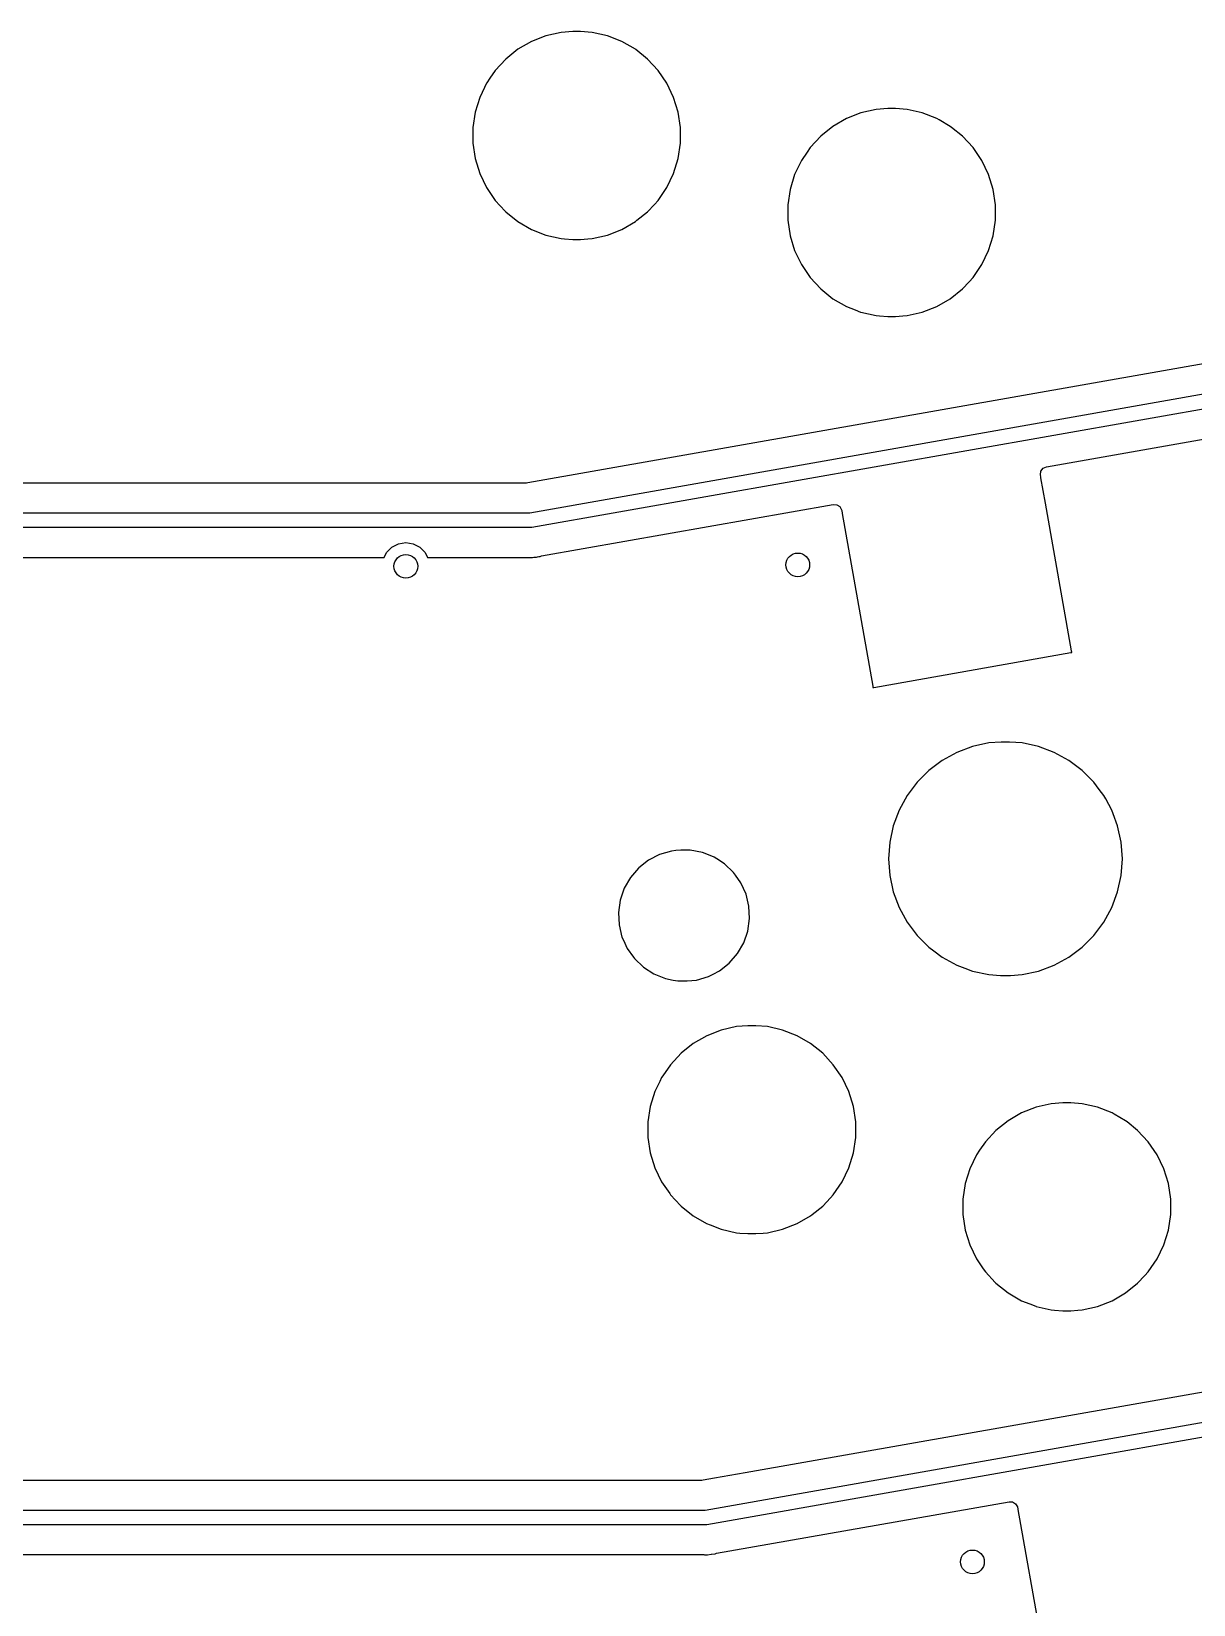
# Model space of a CAD drawing. Extents: x 1.95 to 9.87, y -5.96 to -1.39.
# Drawn here: x 5.842 to 6.613, y -4.372 to -3.329 of the extents above; entities that cross this region are included whole.
import ezdxf

# ---------------------------------------------------------------- set-up
doc = ezdxf.new("R2010")
doc.units = 0
doc.header["$MEASUREMENT"] = 0
doc.layers.add('BLACK', color=7, linetype='CONTINUOUS')

msp = doc.modelspace()

# ---------------------------------------------------------------- linework, layer by layer
at = {"layer": 'BLACK', "linetype": 'CONTINUOUS'}
for p, q in [((6.17368, -3.33552), (6.16474, -3.34069)), ((6.1833, -3.33175), (6.17368, -3.33552)), ((6.19337, -3.32945), (6.1833, -3.33175)), ((6.20109, -3.32887), (6.19337, -3.32945)), ((6.20625, -3.32887), (6.20109, -3.32887)), ((6.20109, -3.32887), (6.20109, -3.32887)), ((6.21397, -3.32945), (6.20625, -3.32887)), ((6.20625, -3.32887), (6.20625, -3.32887)), ((6.22404, -3.33175), (6.21397, -3.32945)), ((6.23366, -3.33552), (6.22404, -3.33175)), ((6.2426, -3.34069), (6.23366, -3.33552)), ((6.15666, -3.34713), (6.14964, -3.3547)), ((6.16474, -3.34069), (6.15666, -3.34713)), ((6.24282, -3.34086), (6.2426, -3.34069)), ((6.25068, -3.34713), (6.24282, -3.34086)), ((6.2577, -3.3547), (6.25068, -3.34713)), ((6.25068, -3.34713), (6.25068, -3.34713)), ((6.25068, -3.34713), (6.25068, -3.34713)), ((6.14964, -3.3547), (6.14611, -3.35987)), ((6.26352, -3.36323), (6.2577, -3.3547)), ((6.2577, -3.3547), (6.2577, -3.3547)), ((6.2577, -3.3547), (6.2577, -3.3547)), ((6.14252, -3.36593), (6.13934, -3.37254)), ((6.14382, -3.36323), (6.14252, -3.36593)), ((6.14407, -3.36286), (6.14382, -3.36323)), ((6.14611, -3.35987), (6.14407, -3.36286)), ((6.268, -3.37254), (6.26352, -3.36323)), ((6.13934, -3.37254), (6.13629, -3.38241)), ((6.27105, -3.38241), (6.268, -3.37254)), ((6.13629, -3.38241), (6.13475, -3.39262)), ((6.27259, -3.39262), (6.27105, -3.38241)), ((6.38258, -3.38664), (6.37364, -3.3918)), ((6.3922, -3.38286), (6.38258, -3.38664)), ((6.40227, -3.38057), (6.3922, -3.38286)), ((6.40999, -3.37999), (6.40227, -3.38057)), ((6.41515, -3.37999), (6.40999, -3.37999)), ((6.40999, -3.37999), (6.40999, -3.37999)), ((6.42287, -3.38057), (6.41515, -3.37999)), ((6.41515, -3.37999), (6.41515, -3.37999)), ((6.43294, -3.38286), (6.42287, -3.38057)), ((6.44256, -3.38664), (6.43294, -3.38286)), ((6.44405, -3.3875), (6.44256, -3.38664)), ((6.44256, -3.38664), (6.44256, -3.38664)), ((6.44256, -3.38664), (6.44256, -3.38664)), ((6.4515, -3.3918), (6.44405, -3.3875)), ((6.13475, -3.39262), (6.13475, -3.40295)), ((6.27259, -3.40295), (6.27259, -3.39262)), ((6.36556, -3.39824), (6.35854, -3.40581)), ((6.37364, -3.3918), (6.36556, -3.39824)), ((6.45231, -3.39244), (6.4515, -3.3918)), ((6.45958, -3.39824), (6.45231, -3.39244)), ((6.4666, -3.40581), (6.45958, -3.39824)), ((6.45958, -3.39824), (6.45958, -3.39824)), ((6.45958, -3.39824), (6.45958, -3.39824)), ((6.13475, -3.40295), (6.13629, -3.41317)), ((6.27105, -3.41317), (6.27259, -3.40295)), ((6.35652, -3.40878), (6.35272, -3.41435)), ((6.35854, -3.40581), (6.35652, -3.40878)), ((6.47242, -3.41435), (6.4666, -3.40581)), ((6.4666, -3.40581), (6.4666, -3.40581)), ((6.4666, -3.40581), (6.4666, -3.40581)), ((6.13629, -3.41317), (6.13934, -3.42304)), ((6.268, -3.42304), (6.27105, -3.41317)), ((6.35272, -3.41435), (6.34824, -3.42366)), ((6.4769, -3.42366), (6.47242, -3.41435)), ((6.13934, -3.42304), (6.14382, -3.43234)), ((6.26352, -3.43234), (6.268, -3.42304)), ((6.34824, -3.42366), (6.34519, -3.43353)), ((6.47995, -3.43353), (6.4769, -3.42366)), ((6.14382, -3.43234), (6.14829, -3.43891)), ((6.14829, -3.43891), (6.14964, -3.44088)), ((6.14964, -3.44088), (6.15628, -3.44804)), ((6.25522, -3.44355), (6.2577, -3.44088)), ((6.2577, -3.44088), (6.26352, -3.43234)), ((6.2577, -3.44088), (6.2577, -3.44088)), ((6.2577, -3.44088), (6.2577, -3.44088)), ((6.34519, -3.43353), (6.34365, -3.44374)), ((6.48149, -3.44374), (6.47995, -3.43353)), ((6.15628, -3.44804), (6.15666, -3.44845)), ((6.15666, -3.44845), (6.16474, -3.45489)), ((6.24363, -3.45407), (6.25068, -3.44845)), ((6.25068, -3.44845), (6.25522, -3.44355)), ((6.34365, -3.44374), (6.34365, -3.45407)), ((6.48149, -3.45407), (6.48149, -3.44374)), ((6.16474, -3.45489), (6.17368, -3.46006)), ((6.17368, -3.46006), (6.1833, -3.46383)), ((6.22404, -3.46383), (6.23366, -3.46006)), ((6.23366, -3.46006), (6.2426, -3.45489)), ((6.2426, -3.45489), (6.24363, -3.45407)), ((6.34365, -3.45407), (6.34519, -3.46428)), ((6.47995, -3.46428), (6.48149, -3.45407)), ((6.1833, -3.46383), (6.19337, -3.46613)), ((6.19337, -3.46613), (6.19558, -3.46629)), ((6.19558, -3.46629), (6.20109, -3.46671)), ((6.20109, -3.46671), (6.20109, -3.46671)), ((6.20109, -3.46671), (6.20625, -3.46671)), ((6.20625, -3.46671), (6.21107, -3.46634)), ((6.20625, -3.46671), (6.20625, -3.46671)), ((6.21107, -3.46634), (6.21397, -3.46613)), ((6.21397, -3.46613), (6.22404, -3.46383)), ((6.34519, -3.46428), (6.34824, -3.47415)), ((6.4769, -3.47415), (6.47995, -3.46428)), ((6.34824, -3.47415), (6.35272, -3.48346)), ((6.47242, -3.48346), (6.4769, -3.47415)), ((6.35272, -3.48346), (6.35807, -3.49131)), ((6.35807, -3.49131), (6.35854, -3.49199)), ((6.35854, -3.49199), (6.36556, -3.49957)), ((6.46393, -3.49488), (6.4666, -3.49199)), ((6.4666, -3.49199), (6.47242, -3.48346)), ((6.4666, -3.49199), (6.4666, -3.49199)), ((6.4666, -3.49199), (6.4666, -3.49199)), ((6.36556, -3.49957), (6.36556, -3.49957)), ((6.36556, -3.49957), (6.37364, -3.50601)), ((6.4515, -3.50601), (6.45958, -3.49957)), ((6.45958, -3.49957), (6.46393, -3.49488)), ((6.37364, -3.50601), (6.38258, -3.51117)), ((6.38258, -3.51117), (6.38834, -3.51343)), ((6.38834, -3.51343), (6.39196, -3.51485)), ((6.43294, -3.51494), (6.44256, -3.51117)), ((6.44256, -3.51117), (6.4515, -3.50601)), ((6.39196, -3.51485), (6.3922, -3.51494)), ((6.3922, -3.51494), (6.40227, -3.51724)), ((6.40227, -3.51724), (6.40448, -3.51741)), ((6.40448, -3.51741), (6.40999, -3.51782)), ((6.40999, -3.51782), (6.40999, -3.51782)), ((6.40999, -3.51782), (6.41515, -3.51782)), ((6.41515, -3.51782), (6.41997, -3.51746)), ((6.41515, -3.51782), (6.41515, -3.51782)), ((6.41997, -3.51746), (6.42287, -3.51724)), ((6.42287, -3.51724), (6.43294, -3.51494)), ((6.67587, -3.53918), (6.17123, -3.62816)), ((6.17254, -3.64794), (6.69195, -3.55635)), ((6.69356, -3.56606), (6.17396, -3.65768)), ((6.5153, -3.6175), (6.68427, -3.58771)), ((6.51168, -3.62034), (6.51313, -3.61847)), ((6.51313, -3.61847), (6.5153, -3.6175)), ((6.17039, -3.62823), (5.66654, -3.62823)), ((6.17123, -3.62816), (6.17039, -3.62823)), ((6.51128, -3.62268), (6.51168, -3.62034)), ((6.51146, -3.62324), (6.51128, -3.62268)), ((6.5114, -3.62325), (6.51146, -3.62324)), ((6.51157, -3.62421), (6.5114, -3.62325)), ((6.51165, -3.6247), (6.51157, -3.62421)), ((6.51157, -3.62421), (6.51157, -3.62421)), ((6.51157, -3.62421), (6.51157, -3.62421)), ((6.51461, -3.64149), (6.51165, -3.6247)), ((5.65378, -3.64794), (6.17254, -3.64794)), ((6.18041, -3.67655), (6.3739, -3.64244)), ((6.3739, -3.64244), (6.37627, -3.6426)), ((6.37627, -3.6426), (6.37827, -3.64386)), ((6.37827, -3.64386), (6.37945, -3.64592)), ((6.37945, -3.64592), (6.37947, -3.64652)), ((6.37947, -3.64652), (6.37953, -3.64651)), ((6.37953, -3.64651), (6.37987, -3.6484)), ((6.37987, -3.6484), (6.37987, -3.64841)), ((6.37987, -3.64841), (6.40004, -3.76282)), ((6.53191, -3.73956), (6.51461, -3.64149)), ((6.17309, -3.65778), (5.65378, -3.65778)), ((6.17336, -3.6577), (6.17309, -3.65778)), ((6.17396, -3.65768), (6.17336, -3.6577)), ((6.07761, -3.67417), (6.0811, -3.67068)), ((6.0811, -3.67068), (6.08549, -3.66845)), ((6.08549, -3.66845), (6.09035, -3.66768)), ((6.09035, -3.66768), (6.09522, -3.66845)), ((6.09522, -3.66845), (6.09961, -3.67068)), ((6.09961, -3.67068), (6.10309, -3.67417)), ((5.66654, -3.67749), (6.07592, -3.67749)), ((6.07592, -3.67749), (6.07761, -3.67417)), ((6.10309, -3.67417), (6.10478, -3.67749)), ((6.10478, -3.67749), (6.16985, -3.67749)), ((6.16985, -3.67749), (6.17069, -3.67758)), ((6.17069, -3.67758), (6.17079, -3.67757)), ((6.17079, -3.67758), (6.17252, -3.67752)), ((6.17079, -3.67757), (6.17079, -3.67758)), ((6.17252, -3.67752), (6.17306, -3.67753)), ((6.17306, -3.67753), (6.17432, -3.67763)), ((6.17432, -3.67763), (6.17516, -3.67748)), ((6.17516, -3.67748), (6.17584, -3.67741)), ((6.17584, -3.67741), (6.17701, -3.67737)), ((6.17701, -3.67737), (6.17774, -3.67716)), ((6.17774, -3.67716), (6.1785, -3.677)), ((6.1785, -3.677), (6.17926, -3.6769)), ((6.17926, -3.6769), (6.17946, -3.67682)), ((6.17946, -3.67682), (6.18041, -3.67655)), ((6.40069, -3.76371), (6.53157, -3.74063)), ((6.53157, -3.74063), (6.53206, -3.74055)), ((6.53192, -3.73959), (6.53191, -3.73956)), ((6.53203, -3.74027), (6.53192, -3.73959)), ((6.53208, -3.74049), (6.53203, -3.74027)), ((6.53206, -3.74055), (6.53207, -3.74054)), ((6.53206, -3.74055), (6.53206, -3.74055)), ((6.53207, -3.74054), (6.53208, -3.7405)), ((6.53207, -3.74054), (6.53207, -3.74054)), ((6.53208, -3.7405), (6.53208, -3.74049)), ((6.40004, -3.76282), (6.40004, -3.76284)), ((6.40004, -3.76284), (6.40021, -3.76377)), ((6.40021, -3.76377), (6.40021, -3.76378)), ((6.40021, -3.76378), (6.40022, -3.76379)), ((6.40022, -3.76379), (6.40023, -3.76379)), ((6.40023, -3.76379), (6.40068, -3.76371)), ((6.40023, -3.76379), (6.40023, -3.76379)), ((6.40068, -3.76371), (6.40069, -3.76371)), ((6.46626, -3.80292), (6.45589, -3.80678)), ((6.47708, -3.80056), (6.46626, -3.80292)), ((6.48535, -3.79997), (6.47708, -3.80056)), ((6.49088, -3.79997), (6.48535, -3.79997)), ((6.48535, -3.79997), (6.48535, -3.79997)), ((6.49915, -3.80056), (6.49088, -3.79997)), ((6.49088, -3.79997), (6.49088, -3.79997)), ((6.50996, -3.80292), (6.49915, -3.80056)), ((6.52033, -3.80678), (6.50996, -3.80292)), ((6.44618, -3.81209), (6.43732, -3.81872)), ((6.45589, -3.80678), (6.44618, -3.81209)), ((6.53005, -3.81209), (6.52033, -3.80678)), ((6.53448, -3.8154), (6.53005, -3.81209)), ((6.5389, -3.81872), (6.53448, -3.8154)), ((6.4295, -3.82654), (6.42287, -3.8354)), ((6.43732, -3.81872), (6.4295, -3.82654)), ((6.54673, -3.82654), (6.5389, -3.81872)), ((6.55036, -3.83139), (6.54673, -3.82654)), ((6.42287, -3.8354), (6.41756, -3.84511)), ((6.55336, -3.8354), (6.55036, -3.83139)), ((6.55459, -3.83766), (6.55336, -3.8354)), ((6.41756, -3.84511), (6.4137, -3.85548)), ((6.55866, -3.84511), (6.55459, -3.83766)), ((6.55954, -3.84746), (6.55866, -3.84511)), ((6.56253, -3.85548), (6.55954, -3.84746)), ((6.4137, -3.85548), (6.41134, -3.8663)), ((6.56488, -3.8663), (6.56253, -3.85548)), ((6.41134, -3.8663), (6.41055, -3.87733)), ((6.56567, -3.87733), (6.56488, -3.8663)), ((6.25132, -3.87829), (6.24481, -3.88341)), ((6.25868, -3.8745), (6.25132, -3.87829)), ((6.26662, -3.87216), (6.25868, -3.8745)), ((6.26937, -3.8719), (6.26662, -3.87216)), ((6.2728, -3.87157), (6.26937, -3.8719)), ((6.27901, -3.87157), (6.2728, -3.87157)), ((6.28714, -3.87314), (6.27901, -3.87157)), ((6.27901, -3.87157), (6.27901, -3.87157)), ((6.28899, -3.87388), (6.28714, -3.87314)), ((6.28714, -3.87314), (6.28714, -3.87314)), ((6.28714, -3.87314), (6.28714, -3.87314)), ((6.29483, -3.87622), (6.28899, -3.87388)), ((6.29656, -3.87733), (6.29483, -3.87622)), ((6.30179, -3.8807), (6.29656, -3.87733)), ((6.41055, -3.87733), (6.41134, -3.88837)), ((6.56488, -3.88837), (6.56567, -3.87733)), ((6.23939, -3.88967), (6.23524, -3.89684)), ((6.24476, -3.88347), (6.23939, -3.88967)), ((6.24481, -3.88341), (6.24476, -3.88347)), ((6.24481, -3.88341), (6.24481, -3.88341)), ((6.30779, -3.88641), (6.30179, -3.8807)), ((6.30179, -3.8807), (6.30179, -3.8807)), ((6.30179, -3.8807), (6.30179, -3.8807)), ((6.30912, -3.88828), (6.30779, -3.88641)), ((6.31259, -3.89316), (6.30912, -3.88828)), ((6.41134, -3.88837), (6.4137, -3.89919)), ((6.56253, -3.89919), (6.56488, -3.88837)), ((6.23524, -3.89684), (6.23254, -3.90467)), ((6.31603, -3.90069), (6.31259, -3.89316)), ((6.31259, -3.89316), (6.31259, -3.89316)), ((6.31259, -3.89316), (6.31259, -3.89316)), ((6.4137, -3.89919), (6.41756, -3.90955)), ((6.55866, -3.90955), (6.56253, -3.89919)), ((6.23254, -3.90467), (6.23136, -3.91286)), ((6.31798, -3.90874), (6.31603, -3.90069)), ((6.31838, -3.91701), (6.31798, -3.90874)), ((6.41756, -3.90955), (6.42287, -3.91927)), ((6.55336, -3.91927), (6.55866, -3.90955)), ((6.23136, -3.91286), (6.23136, -3.91286)), ((6.23136, -3.91286), (6.23175, -3.92113)), ((6.3172, -3.9252), (6.31838, -3.91701)), ((6.42287, -3.91927), (6.42426, -3.92113)), ((6.54673, -3.92813), (6.55336, -3.91927)), ((6.23175, -3.92113), (6.2337, -3.92918)), ((6.2337, -3.92918), (6.2347, -3.93135)), ((6.2347, -3.93135), (6.23714, -3.93672)), ((6.31449, -3.93303), (6.3172, -3.9252)), ((6.42426, -3.92113), (6.4295, -3.92813)), ((6.4295, -3.92813), (6.43732, -3.93595)), ((6.5389, -3.93595), (6.54673, -3.92813)), ((6.23714, -3.93672), (6.24126, -3.94249)), ((6.30493, -3.94646), (6.31035, -3.9402)), ((6.31035, -3.9402), (6.31449, -3.93303)), ((6.43732, -3.93595), (6.44056, -3.93837)), ((6.44056, -3.93837), (6.44618, -3.94258)), ((6.53005, -3.94258), (6.5389, -3.93595)), ((6.24126, -3.94249), (6.24195, -3.94346)), ((6.24195, -3.94346), (6.24794, -3.94918)), ((6.24794, -3.94918), (6.24794, -3.94918)), ((6.24794, -3.94918), (6.24794, -3.94918)), ((6.24794, -3.94918), (6.25491, -3.95365)), ((6.29424, -3.95373), (6.29842, -3.95158)), ((6.29842, -3.95158), (6.30493, -3.94646)), ((6.44618, -3.94258), (6.45589, -3.94789)), ((6.45589, -3.94789), (6.46108, -3.94982)), ((6.46108, -3.94982), (6.46626, -3.95175)), ((6.46626, -3.95175), (6.47708, -3.9541)), ((6.49915, -3.9541), (6.50996, -3.95175)), ((6.50996, -3.95175), (6.52033, -3.94789)), ((6.52033, -3.94789), (6.53005, -3.94258)), ((6.25491, -3.95365), (6.25491, -3.95365)), ((6.25491, -3.95365), (6.2626, -3.95673)), ((6.2626, -3.95673), (6.26767, -3.95771)), ((6.26767, -3.95771), (6.27073, -3.9583)), ((6.27073, -3.9583), (6.27073, -3.9583)), ((6.27073, -3.9583), (6.27693, -3.9583)), ((6.27693, -3.9583), (6.28311, -3.95771)), ((6.27693, -3.9583), (6.27693, -3.9583)), ((6.28311, -3.95771), (6.29106, -3.95537)), ((6.29106, -3.95537), (6.29109, -3.95536)), ((6.29109, -3.95536), (6.29424, -3.95373)), ((6.47708, -3.9541), (6.48476, -3.95465)), ((6.48476, -3.95465), (6.48535, -3.9547)), ((6.48535, -3.9547), (6.48535, -3.9547)), ((6.48535, -3.9547), (6.49088, -3.9547)), ((6.49088, -3.9547), (6.49143, -3.95466)), ((6.49088, -3.9547), (6.49088, -3.9547)), ((6.49143, -3.95466), (6.49915, -3.9541)), ((6.29952, -3.99087), (6.28991, -3.99465)), ((6.30959, -3.98857), (6.29952, -3.99087)), ((6.31731, -3.98799), (6.30959, -3.98857)), ((6.32247, -3.98799), (6.31731, -3.98799)), ((6.31731, -3.98799), (6.31731, -3.98799)), ((6.33019, -3.98857), (6.32247, -3.98799)), ((6.32247, -3.98799), (6.32247, -3.98799)), ((6.34026, -3.99087), (6.33019, -3.98857)), ((6.34988, -3.99465), (6.34026, -3.99087)), ((6.28096, -3.99981), (6.27288, -4.00625)), ((6.28991, -3.99465), (6.28096, -3.99981)), ((6.35882, -3.99981), (6.34988, -3.99465)), ((6.3669, -4.00625), (6.35882, -3.99981)), ((6.35882, -3.99981), (6.35882, -3.99981)), ((6.26586, -4.01382), (6.26239, -4.0189)), ((6.27288, -4.00625), (6.26586, -4.01382)), ((6.37392, -4.01382), (6.3669, -4.00625)), ((6.3669, -4.00625), (6.3669, -4.00625)), ((6.3669, -4.00625), (6.3669, -4.00625)), ((6.37974, -4.02236), (6.37392, -4.01382)), ((6.37392, -4.01382), (6.37392, -4.01382)), ((6.37392, -4.01382), (6.37392, -4.01382)), ((6.25874, -4.02506), (6.25556, -4.03166)), ((6.26004, -4.02236), (6.25874, -4.02506)), ((6.26017, -4.02216), (6.26004, -4.02236)), ((6.26239, -4.0189), (6.26017, -4.02216)), ((6.38422, -4.03166), (6.37974, -4.02236)), ((6.25556, -4.03166), (6.25251, -4.04153)), ((6.38727, -4.04153), (6.38422, -4.03166)), ((6.25251, -4.04153), (6.25097, -4.05175)), ((6.38881, -4.05175), (6.38727, -4.04153)), ((6.49881, -4.04576), (6.48986, -4.05093)), ((6.50842, -4.04199), (6.49881, -4.04576)), ((6.51849, -4.03969), (6.50842, -4.04199)), ((6.52621, -4.03911), (6.51849, -4.03969)), ((6.53137, -4.03911), (6.52621, -4.03911)), ((6.52621, -4.03911), (6.52621, -4.03911)), ((6.53909, -4.03969), (6.53137, -4.03911)), ((6.53137, -4.03911), (6.53137, -4.03911)), ((6.54916, -4.04199), (6.53909, -4.03969)), ((6.55878, -4.04576), (6.54916, -4.04199)), ((6.56028, -4.04663), (6.55878, -4.04576)), ((6.55878, -4.04576), (6.55878, -4.04576)), ((6.55878, -4.04576), (6.55878, -4.04576)), ((6.25097, -4.05175), (6.25097, -4.06208)), ((6.38881, -4.06208), (6.38881, -4.05175)), ((6.48986, -4.05093), (6.48178, -4.05737)), ((6.56772, -4.05093), (6.56028, -4.04663)), ((6.56875, -4.05175), (6.56772, -4.05093)), ((6.5758, -4.05737), (6.56875, -4.05175)), ((6.25097, -4.06208), (6.25251, -4.07229)), ((6.38727, -4.07229), (6.38881, -4.06208)), ((6.47476, -4.06494), (6.47098, -4.07048)), ((6.48178, -4.05737), (6.47476, -4.06494)), ((6.58282, -4.06494), (6.5758, -4.05737)), ((6.5758, -4.05737), (6.5758, -4.05737)), ((6.5758, -4.05737), (6.5758, -4.05737)), ((6.58864, -4.07347), (6.58282, -4.06494)), ((6.58282, -4.06494), (6.58282, -4.06494)), ((6.58282, -4.06494), (6.58282, -4.06494)), ((6.25251, -4.07229), (6.25556, -4.08216)), ((6.38422, -4.08216), (6.38727, -4.07229)), ((6.46894, -4.07347), (6.46446, -4.08278)), ((6.47098, -4.07048), (6.46894, -4.07347)), ((6.59312, -4.08278), (6.58864, -4.07347)), ((6.25556, -4.08216), (6.26004, -4.09147)), ((6.37974, -4.09147), (6.38422, -4.08216)), ((6.46446, -4.08278), (6.46141, -4.09265)), ((6.59617, -4.09265), (6.59312, -4.08278)), ((6.26004, -4.09147), (6.26536, -4.09927)), ((6.37392, -4.1), (6.37974, -4.09147)), ((6.46141, -4.09265), (6.45987, -4.10286)), ((6.59771, -4.10286), (6.59617, -4.09265)), ((6.26536, -4.09927), (6.26586, -4.1)), ((6.26586, -4.1), (6.27258, -4.10724)), ((6.27258, -4.10724), (6.27288, -4.10757)), ((6.27288, -4.10757), (6.28096, -4.11401)), ((6.35985, -4.11319), (6.3669, -4.10757)), ((6.3669, -4.10757), (6.37197, -4.10211)), ((6.37197, -4.10211), (6.37392, -4.1)), ((6.37392, -4.1), (6.37392, -4.1)), ((6.37392, -4.1), (6.37392, -4.1)), ((6.45987, -4.10286), (6.45987, -4.11319)), ((6.59771, -4.11319), (6.59771, -4.10286)), ((6.28096, -4.11401), (6.2899, -4.11918)), ((6.34988, -4.11918), (6.35882, -4.11401)), ((6.35882, -4.11401), (6.35985, -4.11319)), ((6.45987, -4.11319), (6.46141, -4.12341)), ((6.59617, -4.12341), (6.59771, -4.11319)), ((6.2899, -4.11918), (6.29222, -4.12009)), ((6.29222, -4.12009), (6.29947, -4.12293)), ((6.29947, -4.12293), (6.29952, -4.12295)), ((6.29952, -4.12295), (6.30959, -4.12525)), ((6.30959, -4.12525), (6.3118, -4.12542)), ((6.3118, -4.12542), (6.31731, -4.12583)), ((6.31731, -4.12583), (6.31731, -4.12583)), ((6.31731, -4.12583), (6.32247, -4.12583)), ((6.32247, -4.12583), (6.3273, -4.12547)), ((6.32247, -4.12583), (6.32247, -4.12583)), ((6.3273, -4.12547), (6.33019, -4.12525)), ((6.33019, -4.12525), (6.34026, -4.12295)), ((6.34026, -4.12295), (6.34988, -4.11918)), ((6.46141, -4.12341), (6.46446, -4.13328)), ((6.59312, -4.13328), (6.59617, -4.12341)), ((6.46446, -4.13328), (6.46894, -4.14258)), ((6.58864, -4.14258), (6.59312, -4.13328)), ((6.46894, -4.14258), (6.4734, -4.14912)), ((6.4734, -4.14912), (6.47476, -4.15112)), ((6.58282, -4.15112), (6.58864, -4.14258)), ((6.47476, -4.15112), (6.48127, -4.15814)), ((6.48127, -4.15814), (6.48178, -4.15869)), ((6.48178, -4.15869), (6.48986, -4.16513)), ((6.56772, -4.16513), (6.5758, -4.15869)), ((6.5758, -4.15869), (6.5806, -4.15352)), ((6.5806, -4.15352), (6.58282, -4.15112)), ((6.58282, -4.15112), (6.58282, -4.15112)), ((6.58282, -4.15112), (6.58282, -4.15112)), ((6.48986, -4.16513), (6.49881, -4.17029)), ((6.49881, -4.17029), (6.50424, -4.17243)), ((6.54916, -4.17407), (6.55878, -4.17029)), ((6.55878, -4.17029), (6.56772, -4.16513)), ((6.50424, -4.17243), (6.50819, -4.17398)), ((6.50819, -4.17398), (6.50842, -4.17407)), ((6.50842, -4.17407), (6.51849, -4.17637)), ((6.51849, -4.17637), (6.52069, -4.17653)), ((6.52069, -4.17653), (6.52621, -4.17694)), ((6.52621, -4.17694), (6.52621, -4.17694)), ((6.52621, -4.17694), (6.53137, -4.17694)), ((6.53137, -4.17694), (6.5362, -4.17658)), ((6.53137, -4.17694), (6.53137, -4.17694)), ((6.5362, -4.17658), (6.53909, -4.17637)), ((6.53909, -4.17637), (6.54916, -4.17407)), ((6.79234, -4.20029), (6.31534, -4.2844)), ((6.28881, -4.30908), (6.80863, -4.21743)), ((6.8104, -4.22711), (6.2901, -4.31885)), ((6.31534, -4.2844), (6.29505, -4.28798)), ((6.28666, -4.28938), (5.54864, -4.28938)), ((6.28751, -4.28931), (6.28666, -4.28938)), ((6.29505, -4.28798), (6.28751, -4.28931)), ((6.29647, -4.33774), (6.49049, -4.30353)), ((6.49049, -4.30353), (6.49284, -4.30369)), ((6.49284, -4.30369), (6.49484, -4.30494)), ((6.49484, -4.30494), (6.49602, -4.30698)), ((5.53589, -4.30908), (6.28881, -4.30908)), ((6.49602, -4.30698), (6.49613, -4.30734)), ((6.49613, -4.30734), (6.49625, -4.30785)), ((6.49625, -4.30785), (6.49638, -4.30861)), ((6.49638, -4.30861), (6.49638, -4.30862)), ((6.49638, -4.30862), (6.51656, -4.42303)), ((6.28924, -4.31893), (5.53589, -4.31893)), ((6.28942, -4.31887), (6.28924, -4.31893)), ((6.2901, -4.31885), (6.28942, -4.31887)), ((6.29304, -4.33835), (6.29542, -4.33805)), ((6.29542, -4.33805), (6.29552, -4.33801)), ((6.29552, -4.33801), (6.29647, -4.33774)), ((5.54864, -4.33863), (6.28811, -4.33863)), ((6.28811, -4.33863), (6.28848, -4.33865)), ((6.28848, -4.33865), (6.28885, -4.33867)), ((6.28885, -4.33867), (6.29045, -4.3388)), ((6.29045, -4.3388), (6.29045, -4.3388)), ((6.29045, -4.3388), (6.29046, -4.3388)), ((6.29046, -4.3388), (6.29281, -4.33838)), ((6.29281, -4.33838), (6.29304, -4.33835))]:
    msp.add_line(p, q, dxfattribs=at)
at = {"layer": 'BLACK'}
for centre in [(6.09035, -3.68343), (6.35035, -3.68248), (6.46618, -4.34343)]:
    msp.add_circle(centre, 0.00787, dxfattribs=at)

doc.saveas('drawing.dxf')
